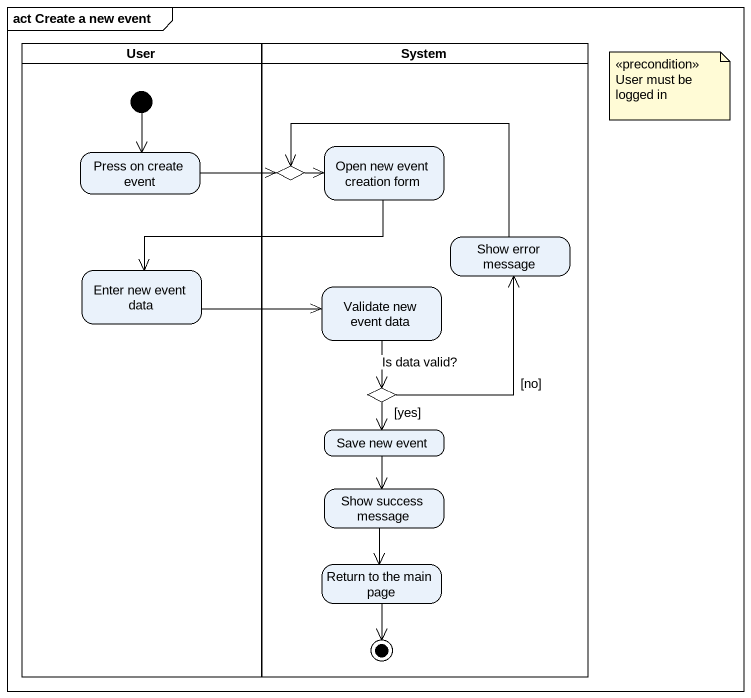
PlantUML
@startuml
mainframe act Create a new event
hide empty description
state User <<partition>> {
  state "Press on create event" as Press_on_create_event
  state "Enter new event data" as Enter_new_event_data
  [*] --> Press_on_create_event
}
state System <<partition>> {
  state "Open new event creation form" as Open_new_event_creation_form
  state choice1 <<choice>>
  state "Show error message" as Show_error_message
  state "Validate new event data" as Validate_new_event_data
  state choice2 <<choice>>
  state "Save new event" as Save_new_event
  state "Show success message" as Show_success_message
  state "Return to the main page" as Return_to_the_main_page
  Return_to_the_main_page --> [*]
}
Open_new_event_creation_form -left-> Enter_new_event_data
Press_on_create_event -right-> choice1
choice1 -right-> Open_new_event_creation_form
Show_error_message -left-> choice1
Enter_new_event_data -right-> Validate_new_event_data
Validate_new_event_data --> choice2 : Is data valid?
choice2 -up-> Show_error_message : [no]
choice2 --> Save_new_event : [yes]
Save_new_event --> Show_success_message
Show_success_message --> Return_to_the_main_page
note as N1
  <<precondition>> User must be logged in
end note
@enduml
